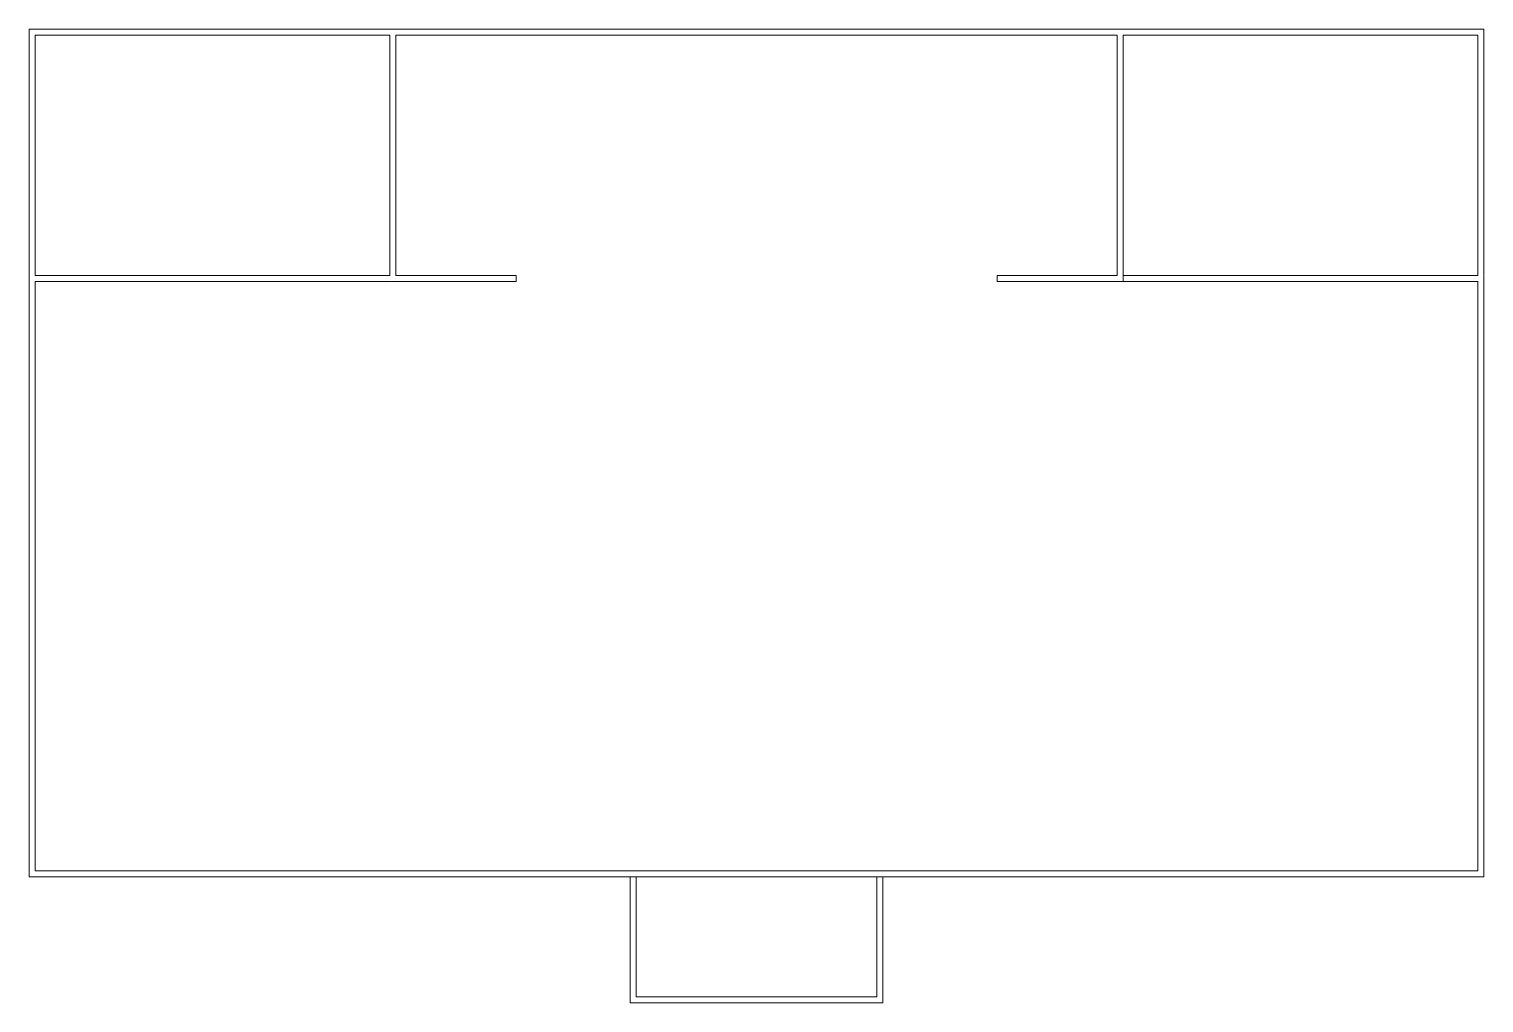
# Model space of a CAD drawing. Header units: inches. Extents: x -722 to 730, y -690 to 282.
import ezdxf

# ---------------------------------------------------------------- set-up
doc = ezdxf.new("R2010")
doc.units = ezdxf.units.IN
doc.header["$LTSCALE"] = 48
doc.header["$MEASUREMENT"] = 0
doc.layers.add('None', color=7, linetype='Continuous', lineweight=5)

# ---------------------------------------------------------------- blocks, each defined once
blk = doc.blocks.new('Group')
at = {"layer": 'None', "color": 7, "linetype": 'Continuous', "lineweight": 5, "transparency": 33554687}
for p, q in [((-235.8, 30.1), (-361.8, 30.1)), ((-235.8, 36.1), (-355.8, 36.1)), ((-235.8, 30.1), (-235.8, 36.1))]:
    blk.add_line(p, q, dxfattribs=at)
blk = doc.blocks.new('Group-1')
at = {"layer": 'None', "color": 7, "transparency": 33554687}
blk.add_blockref('Group', (0, 0), dxfattribs=at)
blk = doc.blocks.new('Group-2')
at = {"layer": 'None', "color": 7, "linetype": 'Continuous', "lineweight": 5, "transparency": 33554687}
for p, q in [((-361.8, 36.1), (-361.8, 276.1)), ((-355.8, 36.1), (-355.8, 276.1))]:
    blk.add_line(p, q, dxfattribs=at)
blk = doc.blocks.new('Group-3')
at = {"layer": 'None', "color": 7, "transparency": 33554687}
blk.add_blockref('Group-2', (0, 0), dxfattribs=at)
blk = doc.blocks.new('Group-4')
at = {"layer": 'None', "color": 7, "linetype": 'Continuous', "lineweight": 5, "transparency": 33554687}
for p, q in [((-361.8, 282.1), (370.2, 282.1)), ((-355.8, 276.1), (364.2, 276.1))]:
    blk.add_line(p, q, dxfattribs=at)
blk = doc.blocks.new('Group-5')
at = {"layer": 'None', "color": 7, "transparency": 33554687}
blk.add_blockref('Group-4', (0, 0), dxfattribs=at)
blk = doc.blocks.new('Group-6')
at = {"layer": 'None', "color": 7, "linetype": 'Continuous', "lineweight": 5, "transparency": 33554687}
for p, q in [((364.2, 276.1), (364.2, 36.1)), ((370.2, 276.1), (370.2, 30.1))]:
    blk.add_line(p, q, dxfattribs=at)
blk = doc.blocks.new('Group-7')
at = {"layer": 'None', "color": 7, "transparency": 33554687}
blk.add_blockref('Group-6', (0, 0), dxfattribs=at)
blk = doc.blocks.new('Group-8')
at = {"layer": 'None', "color": 7, "linetype": 'Continuous', "lineweight": 5, "transparency": 33554687}
for p, q in [((364.2, 36.1), (244.2, 36.1)), ((244.2, 30.1), (244.2, 36.1)), ((370.2, 30.1), (244.2, 30.1))]:
    blk.add_line(p, q, dxfattribs=at)
blk = doc.blocks.new('Group-9')
at = {"layer": 'None', "color": 7, "transparency": 33554687}
blk.add_blockref('Group-8', (0, 0), dxfattribs=at)
blk = doc.blocks.new('Group-10')
at = {"layer": 'None', "color": 7, "linetype": 'Continuous', "lineweight": 5, "transparency": 33554687}
for p, q in [((-361.8, 36.1), (-715.8, 36.1)), ((-361.8, 30.1), (-715.8, 30.1))]:
    blk.add_line(p, q, dxfattribs=at)
blk = doc.blocks.new('Group-11')
at = {"layer": 'None', "color": 7, "transparency": 33554687}
blk.add_blockref('Group-10', (0, 0), dxfattribs=at)
blk = doc.blocks.new('Group-12')
at = {"layer": 'None', "color": 7, "linetype": 'Continuous', "lineweight": 5, "transparency": 33554687}
for p, q in [((-721.8, 36.1), (-721.8, -563.9)), ((-715.8, 30.1), (-715.8, -557.9))]:
    blk.add_line(p, q, dxfattribs=at)
blk = doc.blocks.new('Group-13')
at = {"layer": 'None', "color": 7, "transparency": 33554687}
blk.add_blockref('Group-12', (0, 0), dxfattribs=at)
blk = doc.blocks.new('Group-14')
at = {"layer": 'None', "color": 7, "linetype": 'Continuous', "lineweight": 5, "transparency": 33554687}
for p, q in [((-721.8, -563.9), (730.2, -563.9)), ((-715.8, -557.9), (724.2, -557.9))]:
    blk.add_line(p, q, dxfattribs=at)
blk = doc.blocks.new('Group-15')
at = {"layer": 'None', "color": 7, "transparency": 33554687}
blk.add_blockref('Group-14', (0, 0), dxfattribs=at)
blk = doc.blocks.new('Group-16')
at = {"layer": 'None', "color": 7, "linetype": 'Continuous', "lineweight": 5, "transparency": 33554687}
for p, q in [((724.2, -557.9), (724.2, 30.1)), ((730.2, -563.9), (730.2, 36.1))]:
    blk.add_line(p, q, dxfattribs=at)
blk = doc.blocks.new('Group-17')
at = {"layer": 'None', "color": 7, "transparency": 33554687}
blk.add_blockref('Group-16', (0, 0), dxfattribs=at)
blk = doc.blocks.new('Group-18')
at = {"layer": 'None', "color": 7, "linetype": 'Continuous', "lineweight": 5, "transparency": 33554687}
for p, q in [((724.2, 36.1), (370.2, 36.1)), ((370.2, 30.1), (370.2, 36.1)), ((724.2, 30.1), (370.2, 30.1))]:
    blk.add_line(p, q, dxfattribs=at)
blk = doc.blocks.new('Group-19')
at = {"layer": 'None', "color": 7, "transparency": 33554687}
blk.add_blockref('Group-18', (0, 0), dxfattribs=at)
blk = doc.blocks.new('Group-20')
at = {"layer": 'None', "color": 7, "linetype": 'Continuous', "lineweight": 5, "transparency": 33554687}
for p, q in [((370.2, 282.1), (730.2, 282.1)), ((370.2, 276.1), (724.2, 276.1))]:
    blk.add_line(p, q, dxfattribs=at)
blk = doc.blocks.new('Group-21')
at = {"layer": 'None', "color": 7, "transparency": 33554687}
blk.add_blockref('Group-20', (0, 0), dxfattribs=at)
blk = doc.blocks.new('Group-22')
at = {"layer": 'None', "color": 7, "linetype": 'Continuous', "lineweight": 5, "transparency": 33554687}
for p, q in [((724.2, 276.1), (724.2, 36.1)), ((730.2, 282.1), (730.2, 36.1))]:
    blk.add_line(p, q, dxfattribs=at)
blk = doc.blocks.new('Group-23')
at = {"layer": 'None', "color": 7, "transparency": 33554687}
blk.add_blockref('Group-22', (0, 0), dxfattribs=at)
blk = doc.blocks.new('Group-24')
at = {"layer": 'None', "color": 7, "linetype": 'Continuous', "lineweight": 5, "transparency": 33554687}
for p, q in [((-361.8, 282.1), (-721.8, 282.1)), ((-361.8, 276.1), (-715.8, 276.1))]:
    blk.add_line(p, q, dxfattribs=at)
blk = doc.blocks.new('Group-25')
at = {"layer": 'None', "color": 7, "transparency": 33554687}
blk.add_blockref('Group-24', (0, 0), dxfattribs=at)
blk = doc.blocks.new('Group-26')
at = {"layer": 'None', "color": 7, "linetype": 'Continuous', "lineweight": 5, "transparency": 33554687}
for p, q in [((-721.8, 36.1), (-721.8, 282.1)), ((-715.8, 36.1), (-715.8, 276.1))]:
    blk.add_line(p, q, dxfattribs=at)
blk = doc.blocks.new('Group-27')
at = {"layer": 'None', "color": 7, "transparency": 33554687}
blk.add_blockref('Group-26', (0, 0), dxfattribs=at)
blk = doc.blocks.new('Group-28')
at = {"layer": 'None', "color": 7, "linetype": 'Continuous', "lineweight": 5, "transparency": 33554687}
for p, q in [((130.2, -563.9), (124.2, -563.9)), ((124.2, -563.9), (124.2, -683.9)), ((130.2, -563.9), (130.2, -689.9))]:
    blk.add_line(p, q, dxfattribs=at)
blk = doc.blocks.new('Group-29')
at = {"layer": 'None', "color": 7, "transparency": 33554687}
blk.add_blockref('Group-28', (0, 0), dxfattribs=at)
blk = doc.blocks.new('Group-30')
at = {"layer": 'None', "color": 7, "linetype": 'Continuous', "lineweight": 5, "transparency": 33554687}
for p, q in [((130.2, -689.9), (-121.8, -689.9)), ((124.2, -683.9), (-115.8, -683.9))]:
    blk.add_line(p, q, dxfattribs=at)
blk = doc.blocks.new('Group-31')
at = {"layer": 'None', "color": 7, "transparency": 33554687}
blk.add_blockref('Group-30', (0, 0), dxfattribs=at)
blk = doc.blocks.new('Group-32')
at = {"layer": 'None', "color": 7, "linetype": 'Continuous', "lineweight": 5, "transparency": 33554687}
for p, q in [((-121.8, -689.9), (-121.8, -563.9)), ((-121.8, -563.9), (-115.8, -563.9)), ((-115.8, -683.9), (-115.8, -563.9))]:
    blk.add_line(p, q, dxfattribs=at)
blk = doc.blocks.new('Group-33')
at = {"layer": 'None', "color": 7, "transparency": 33554687}
blk.add_blockref('Group-32', (0, 0), dxfattribs=at)

msp = doc.modelspace()

# ---------------------------------------------------------------- wipeouts: each hides what was drawn before it
at = {"color": 255, "linetype": 'Continuous', "lineweight": 5, "transparency": 33554687}
msp.add_wipeout([(-361.8, 30.1), (-235.8, 30.1), (-235.8, 36.1), (-355.8, 36.1)], dxfattribs=at).dxf.layer = 'None'

# ---------------------------------------------------------------- next in the draw order: linework, layer by layer
at = {"layer": 'None', "color": 7, "linetype": 'Continuous', "lineweight": 5, "transparency": 33554687}
for p, q in [((-235.8, 30.1), (-361.8, 30.1)), ((-235.8, 36.1), (-355.8, 36.1)), ((-235.8, 30.1), (-235.8, 36.1))]:
    msp.add_line(p, q, dxfattribs=at)

# ---------------------------------------------------------------- next in the draw order: block references
at = {"layer": 'None', "color": 7, "transparency": 33554687}
msp.add_blockref('Group-1', (0, 0), dxfattribs=at)

# ---------------------------------------------------------------- next in the draw order: wipeouts: each hides what was drawn before it
at = {"color": 255, "linetype": 'Continuous', "lineweight": 5, "transparency": 33554687}
msp.add_wipeout([(-361.8, 282.1), (-361.8, 30.1), (-355.8, 36.1), (-355.8, 276.1)], dxfattribs=at).dxf.layer = 'None'

# ---------------------------------------------------------------- next in the draw order: linework, layer by layer
at = {"layer": 'None', "color": 7, "linetype": 'Continuous', "lineweight": 5, "transparency": 33554687}
for p, q in [((-361.8, 36.1), (-361.8, 276.1)), ((-355.8, 36.1), (-355.8, 276.1)), ((-361.8, 30.1), (-721.8, 30.1))]:
    msp.add_line(p, q, dxfattribs=at)

# ---------------------------------------------------------------- next in the draw order: block references
at = {"layer": 'None', "color": 7, "transparency": 33554687}
msp.add_blockref('Group-3', (0, 0), dxfattribs=at)

# ---------------------------------------------------------------- next in the draw order: wipeouts: each hides what was drawn before it
at = {"color": 255, "linetype": 'Continuous', "lineweight": 5, "transparency": 33554687}
for points in [[(370.2, 282.1), (-361.8, 282.1), (-355.8, 276.1), (364.2, 276.1)], [(-361.8, 30.1), (-361.8, 36.1), (-721.8, 36.1), (-715.8, 30.1)]]:
    msp.add_wipeout(points, dxfattribs=at).dxf.layer = 'None'

# ---------------------------------------------------------------- next in the draw order: linework, layer by layer
at = {"layer": 'None', "color": 7, "linetype": 'Continuous', "lineweight": 5, "transparency": 33554687}
for p, q in [((-361.8, 282.1), (370.2, 282.1)), ((-355.8, 276.1), (364.2, 276.1)), ((-361.8, 36.1), (-715.8, 36.1)), ((-361.8, 30.1), (-715.8, 30.1))]:
    msp.add_line(p, q, dxfattribs=at)

# ---------------------------------------------------------------- next in the draw order: block references
at = {"layer": 'None', "color": 7, "transparency": 33554687}
for name in ['Group-5', 'Group-11']:
    msp.add_blockref(name, (0, 0), dxfattribs=at)

# ---------------------------------------------------------------- next in the draw order: wipeouts: each hides what was drawn before it
at = {"color": 255, "linetype": 'Continuous', "lineweight": 5, "transparency": 33554687}
for points in [[(-715.8, 276.1), (-361.8, 276.1), (-361.8, 282.1), (-721.8, 282.1)], [(370.2, 30.1), (370.2, 282.1), (364.2, 276.1), (364.2, 36.1)], [(-715.8, -557.9), (-715.8, 30.1), (-721.8, 36.1), (-721.8, -563.9)]]:
    msp.add_wipeout(points, dxfattribs=at).dxf.layer = 'None'

# ---------------------------------------------------------------- next in the draw order: linework, layer by layer
at = {"layer": 'None', "color": 7, "linetype": 'Continuous', "lineweight": 5, "transparency": 33554687}
for p, q in [((-361.8, 282.1), (-721.8, 282.1)), ((-361.8, 276.1), (-715.8, 276.1)), ((364.2, 276.1), (364.2, 36.1)), ((370.2, 276.1), (370.2, 30.1)), ((-721.8, 36.1), (-721.8, -563.9)), ((-715.8, 30.1), (-715.8, -557.9))]:
    msp.add_line(p, q, dxfattribs=at)

# ---------------------------------------------------------------- next in the draw order: block references
at = {"layer": 'None', "color": 7, "transparency": 33554687}
for name in ['Group-25', 'Group-7', 'Group-13']:
    msp.add_blockref(name, (0, 0), dxfattribs=at)

# ---------------------------------------------------------------- next in the draw order: wipeouts: each hides what was drawn before it
at = {"color": 255, "linetype": 'Continuous', "lineweight": 5, "transparency": 33554687}
for points in [[(-721.8, 282.1), (-721.8, 36.1), (-715.8, 36.1), (-715.8, 276.1)], [(730.2, 282.1), (370.2, 282.1), (370.2, 276.1), (724.2, 276.1)], [(244.2, 30.1), (370.2, 30.1), (364.2, 36.1), (244.2, 36.1)], [(724.2, -557.9), (-715.8, -557.9), (-721.8, -563.9), (730.2, -563.9)]]:
    msp.add_wipeout(points, dxfattribs=at).dxf.layer = 'None'

# ---------------------------------------------------------------- next in the draw order: linework, layer by layer
at = {"layer": 'None', "color": 7, "linetype": 'Continuous', "lineweight": 5, "transparency": 33554687}
for p, q in [((-721.8, 36.1), (-721.8, 282.1)), ((-715.8, 36.1), (-715.8, 276.1)), ((370.2, 282.1), (730.2, 282.1)), ((370.2, 276.1), (724.2, 276.1)), ((364.2, 36.1), (244.2, 36.1)), ((244.2, 30.1), (244.2, 36.1)), ((370.2, 30.1), (244.2, 30.1)), ((370.2, 30.1), (730.2, 30.1)), ((-721.8, -563.9), (730.2, -563.9)), ((-715.8, -557.9), (724.2, -557.9))]:
    msp.add_line(p, q, dxfattribs=at)

# ---------------------------------------------------------------- next in the draw order: block references
at = {"layer": 'None', "color": 7, "transparency": 33554687}
for name in ['Group-27', 'Group-21', 'Group-9', 'Group-15']:
    msp.add_blockref(name, (0, 0), dxfattribs=at)

# ---------------------------------------------------------------- next in the draw order: wipeouts: each hides what was drawn before it
at = {"color": 255, "linetype": 'Continuous', "lineweight": 5, "transparency": 33554687}
for points in [[(724.2, 30.1), (724.2, -557.9), (730.2, -563.9), (730.2, 36.1)], [(130.2, -689.9), (130.2, -563.9), (124.2, -563.9), (124.2, -683.9)]]:
    msp.add_wipeout(points, dxfattribs=at).dxf.layer = 'None'

# ---------------------------------------------------------------- next in the draw order: linework, layer by layer
at = {"layer": 'None', "color": 7, "linetype": 'Continuous', "lineweight": 5, "transparency": 33554687}
for p, q in [((724.2, -557.9), (724.2, 30.1)), ((730.2, -563.9), (730.2, 36.1)), ((130.2, -563.9), (124.2, -563.9)), ((124.2, -563.9), (124.2, -683.9)), ((130.2, -563.9), (130.2, -689.9))]:
    msp.add_line(p, q, dxfattribs=at)

# ---------------------------------------------------------------- next in the draw order: block references
at = {"layer": 'None', "color": 7, "transparency": 33554687}
for name in ['Group-17', 'Group-29']:
    msp.add_blockref(name, (0, 0), dxfattribs=at)

# ---------------------------------------------------------------- next in the draw order: wipeouts: each hides what was drawn before it
at = {"color": 255, "linetype": 'Continuous', "lineweight": 5, "transparency": 33554687}
for points in [[(370.2, 30.1), (724.2, 30.1), (730.2, 36.1), (370.2, 36.1)], [(-121.8, -689.9), (130.2, -689.9), (124.2, -683.9), (-115.8, -683.9)]]:
    msp.add_wipeout(points, dxfattribs=at).dxf.layer = 'None'

# ---------------------------------------------------------------- next in the draw order: linework, layer by layer
at = {"layer": 'None', "color": 7, "linetype": 'Continuous', "lineweight": 5, "transparency": 33554687}
for p, q in [((724.2, 36.1), (370.2, 36.1)), ((370.2, 30.1), (370.2, 36.1)), ((724.2, 30.1), (370.2, 30.1)), ((130.2, -689.9), (-121.8, -689.9)), ((124.2, -683.9), (-115.8, -683.9))]:
    msp.add_line(p, q, dxfattribs=at)

# ---------------------------------------------------------------- next in the draw order: block references
at = {"layer": 'None', "color": 7, "transparency": 33554687}
for name in ['Group-19', 'Group-31']:
    msp.add_blockref(name, (0, 0), dxfattribs=at)

# ---------------------------------------------------------------- next in the draw order: wipeouts: each hides what was drawn before it
at = {"color": 255, "linetype": 'Continuous', "lineweight": 5, "transparency": 33554687}
for points in [[(730.2, 36.1), (730.2, 282.1), (724.2, 276.1), (724.2, 36.1)], [(-121.8, -563.9), (-121.8, -689.9), (-115.8, -683.9), (-115.8, -563.9)]]:
    msp.add_wipeout(points, dxfattribs=at).dxf.layer = 'None'

# ---------------------------------------------------------------- next in the draw order: linework, layer by layer
at = {"layer": 'None', "color": 7, "linetype": 'Continuous', "lineweight": 5, "transparency": 33554687}
for p, q in [((724.2, 276.1), (724.2, 36.1)), ((730.2, 282.1), (730.2, 36.1)), ((-121.8, -689.9), (-121.8, -563.9)), ((-121.8, -563.9), (-115.8, -563.9)), ((-115.8, -683.9), (-115.8, -563.9))]:
    msp.add_line(p, q, dxfattribs=at)

# ---------------------------------------------------------------- next in the draw order: block references
at = {"layer": 'None', "color": 7, "transparency": 33554687}
for name in ['Group-23', 'Group-33']:
    msp.add_blockref(name, (0, 0), dxfattribs=at)

doc.saveas('drawing.dxf')
